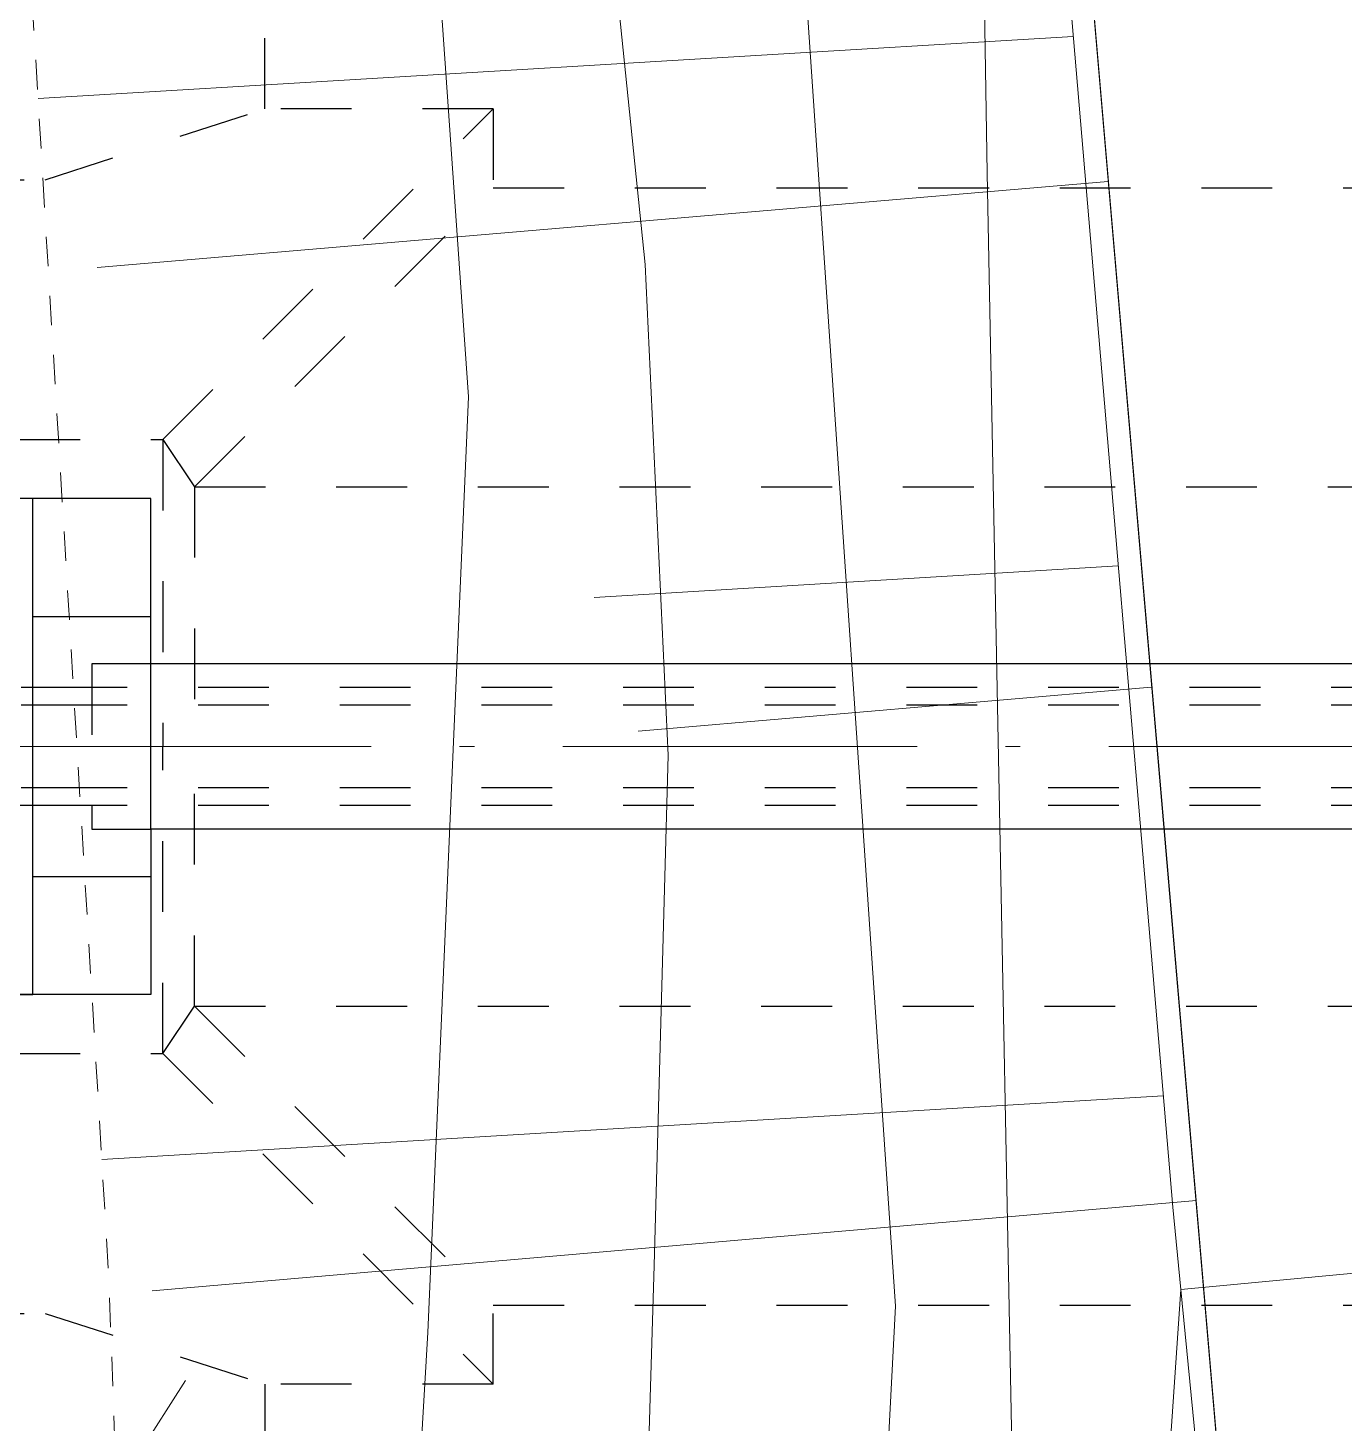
# Model space of a CAD drawing. Header units: millimetres. Extents: x -2078669 to -1085629, y -5987148 to 310365.
# Drawn here: x -1722357 to -1711206, y -3438682 to -3426867 of the extents above; entities that cross this region are included whole.
import ezdxf

# ---------------------------------------------------------------- set-up
doc = ezdxf.new("R2010")
doc.units = ezdxf.units.MM
doc.header["$LTSCALE"] = 500
for name, pattern in [('561019', [1, 0.5, -0.5]), ('57103', [5.5, 5, -0.5]), ('SXF_一点短鎖線', [9.25, 6, -1.5, 0.25, -1.5]), ('SXF_跳び破線', [12, 6, -6])]:
    doc.linetypes.add(name, pattern=pattern)
for name, color, linetype, lineweight in [('D-BGD', 7, 'Continuous', 13), ('D-BMK', 2, 'SXF_一点短鎖線', 13), ('D-BYP-STR2', 6, 'Continuous', 25), ('D-BYP-STRA', 1, 'Continuous', 25)]:
    doc.layers.add(name, color=color, linetype=linetype, lineweight=lineweight)

# ---------------------------------------------------------------- blocks, each defined once
blk = doc.blocks.new('河川平面')
at = {"layer": 'D-BGD', "linetype": 'Continuous'}
for p, q in [((1597465, -2777439), (1588695, -2777966)), ((1597760, -2778667), (1589197, -2779397)), ((1597846, -2781924), (1593406, -2782191)), ((1598125, -2782949), (1593780, -2783323)), ((1598228, -2786410), (1589235, -2786951)), ((1598508, -2787298), (1589661, -2788061))]:
    blk.add_line(p, q, dxfattribs=at)
at = {"layer": 'D-BGD', "linetype": 'Continuous', "flags": 128}
for points, elevation in [([(1590808, -2808776), (1591696, -2793578), (1591996, -2788414), (1592342, -2780492), (1591147, -2763427), (1590833, -2752355)], 363000), ([(1592920, -2817369), (1593566, -2799486), (1593914, -2787848), (1594033, -2783526), (1593837, -2779371), (1592635, -2767650), (1592323, -2752005), (1592214, -2744615), (1592355, -2741337), (1592065, -2738931), (1591868, -2736368), (1591191, -2733054), (1590470, -2730378), (1590110, -2728111), (1592654, -2726520), (1596089, -2731932), (1596515, -2732747), (1596855, -2733003), (1597195, -2732985), (1597380, -2732344), (1597515, -2716139), (1597024, -2705574), (1596761, -2682544)], 364000), ([(1597978, -2680858), (1598376, -2683702), (1598671, -2698444), (1599114, -2717044), (1598931, -2737455), (1597776, -2741725), (1594389, -2742024), (1594210, -2756839), (1594357, -2764363), (1595098, -2775535), (1595958, -2788193), (1595288, -2801281), (1595145, -2805403)], 365000), ([(1601205, -2738696), (1600819, -2752402), (1600282, -2762864), (1599943, -2767240), (1596557, -2767553), (1596737, -2778596), (1597033, -2793887), (1596801, -2798268), (1596698, -2801298), (1596605, -2804750), (1596599, -2811008), (1596447, -2814317), (1596478, -2820692), (1596952, -2823497), (1597518, -2825046), (1598028, -2825906), (1598453, -2827121), (1601191, -2828349), (1601198, -2836316)], 366000), ([(1603298, -2835363), (1603152, -2823926), (1600406, -2822719), (1598998, -2816058), (1598329, -2809840), (1598049, -2792840), (1598377, -2788050), (1601762, -2787733), (1602661, -2771476), (1603042, -2760850), (1603554, -2748138), (1603478, -2740041)], 367000)]:
    blk.add_lwpolyline(points, dxfattribs=dict(at, elevation=elevation))
at = {"layer": 'D-BGD', "linetype": '561019', "flags": 128}
blk.add_lwpolyline([(1594315, -2833105), (1593657, -2833087), (1593245, -2833076), (1591237, -2816520), (1590511, -2811759), (1590076, -2808915), (1589638, -2797190), (1589292, -2787903), (1587476, -2757692), (1587519, -2740005), (1586896, -2733447), (1584831, -2727803), (1583142, -2724109), (1580537, -2721142), (1580880, -2720687), (1582125, -2719028), (1582140, -2719008)], dxfattribs=at)
at = {"layer": 'D-BGD', "linetype": 'Continuous', "flags": 128}
for points in [[(1582140, -2719008), (1585199, -2721557), (1587710, -2724583), (1590099, -2728093), (1590110, -2728111), (1591962, -2731343), (1592824, -2733665), (1593520, -2735998), (1593986, -2737930), (1594098, -2739006), (1594389, -2742024), (1594482, -2742989), (1595401, -2755251), (1596341, -2765209), (1596557, -2767553), (1597441, -2777158), (1598308, -2787353), (1598377, -2788050), (1598643, -2790764), (1599233, -2797877), (1599793, -2803334), (1600051, -2807845)], [(1598643, -2790764), (1598377, -2788050), (1598308, -2787353), (1597441, -2777158), (1596557, -2767553), (1596341, -2765209), (1595401, -2755251), (1594482, -2742989), (1594389, -2742024), (1594098, -2739006)]]:
    blk.add_lwpolyline(points, dxfattribs=at)
at = {"layer": 'D-BGD', "linetype": 'Continuous', "extrusion": (0.995578, 0.086824, 0.035859), "elevation": 1362595}
blk.add_lwpolyline([(-2929396, 318894), (-2912663, 318294), (-2896354, 317784)], dxfattribs=at)
at = {"layer": 'D-BGD', "linetype": '57103', "elevation": 362500, "flags": 128}
blk.add_lwpolyline([(1477172, -2870692), (1480389, -2867967), (1484971, -2865393), (1488582, -2864193), (1490390, -2862448), (1490901, -2861451), (1491577, -2859965), (1492253, -2857970), (1492523, -2854950), (1492706, -2848007), (1492343, -2845971), (1491818, -2844356), (1491196, -2841336), (1490209, -2837875), (1487912, -2834245), (1484986, -2828256), (1481365, -2824222), (1477611, -2819585), (1476055, -2817947), (1475124, -2816767), (1474521, -2815562), (1474237, -2813430), (1474818, -2811802), (1475257, -2810826), (1476458, -2809344), (1478073, -2808418), (1482363, -2806108), (1485565, -2802358), (1489241, -2799156), (1490166, -2797637), (1493717, -2792408), (1495727, -2790693), (1496990, -2790207), (1498678, -2790410), (1515296, -2793779), (1523090, -2795880), (1526242, -2797376), (1532639, -2801346), (1534483, -2801833), (1535345, -2801857), (1536115, -2801690), (1536414, -2801377), (1536811, -2800496), (1536775, -2798251), (1531411, -2785253), (1530397, -2780634), (1531536, -2779067), (1532905, -2778516), (1534675, -2777962), (1556794, -2782089), (1584092, -2789157), (1586463, -2789792), (1587876, -2790125), (1589173, -2790027), (1589943, -2788823)], dxfattribs=at)
at = {"layer": 'D-BGD', "linetype": 'Continuous'}
blk.add_polyline3d([(1585914, -2722964, 364040), (1587847, -2725240, 364500), (1589298, -2727170, 364240), (1590897, -2729946, 364190), (1592006, -2732452, 364680), (1593056, -2735120, 364910), (1593563, -2737027, 364940), (1596852, -2768087, 366440), (1598250, -2784336, 366950), (1599683, -2801007, 367550), (1600652, -2813768, 368170)], dxfattribs=at)

msp = doc.modelspace()

# ---------------------------------------------------------------- linework, layer by layer
at = {"layer": 'D-BMK', "linetype": 'SXF_一点短鎖線'}
msp.add_line((-1622324.6, -3432952.7), (-1736237.2, -3432952.7), dxfattribs=at)
at = {"layer": 'D-BYP-STR2'}
for p, q in [((-1721314.5, -3430852.7), (-1723214.5, -3430852.7)), ((-1722314.5, -3435052.7), (-1722314.5, -3430852.7)), ((-1721314.5, -3432952.7), (-1721314.5, -3430852.7)), ((-1722314.5, -3431852.7), (-1721314.5, -3431852.7)), ((-1721314.5, -3432252.7), (-1721814.5, -3432252.7)), ((-1699214.8, -3432252.7), (-1721314.5, -3432252.7)), ((-1721314.5, -3433652.7), (-1721314.5, -3432952.7)), ((-1721814.5, -3433452.7), (-1722714.5, -3433452.7)), ((-1721814.5, -3433652.7), (-1721314.5, -3433652.7)), ((-1699214.8, -3433652.7), (-1721314.5, -3433652.7)), ((-1721314.5, -3433652.7), (-1721314.5, -3435052.7)), ((-1722314.5, -3434052.7), (-1721314.5, -3434052.7)), ((-1721314.5, -3435052.7), (-1723214.5, -3435052.7)), ((-1722714.5, -3435052.7), (-1722314.5, -3435052.7))]:
    msp.add_line(p, q, dxfattribs=at)
at = {"layer": 'D-BYP-STR2', "linetype": 'SXF_跳び破線', "ltscale": 0.2}
for p, q in [((-1721814.5, -3432252.7), (-1721814.5, -3433652.7)), ((-1721814.5, -3432452.7), (-1722714.5, -3432452.7)), ((-1698714.8, -3432452.7), (-1721814.5, -3432452.7)), ((-1721814.5, -3433302.7), (-1722714.5, -3433302.7)), ((-1698714.8, -3433302.7), (-1721814.5, -3433302.7))]:
    msp.add_line(p, q, dxfattribs=at)
for points in [[(-1694114.5, -3432602.7), (-1698714.8, -3432602.7), (-1721814.5, -3432602.7), (-1722714.5, -3432602.7)], [(-1694114.5, -3433452.7), (-1698714.8, -3433452.7), (-1721814.5, -3433452.7)]]:
    msp.add_lwpolyline(points, dxfattribs=at)
at = {"layer": 'D-BYP-STRA', "linetype": 'SXF_跳び破線', "ltscale": 0.2}
for p, q in [((-1720350.4, -3427552.7), (-1720350.4, -3424352.7)), ((-1722209.6, -3428152.7), (-1720350.4, -3427552.7)), ((-1721214.5, -3430352.7), (-1718414.5, -3427552.7)), ((-1718414.5, -3427552.7), (-1720350.4, -3427552.7)), ((-1718414.5, -3427552.7), (-1718414.5, -3428222.7)), ((-1722988, -3428152.7), (-1722209.6, -3428152.7)), ((-1720944.5, -3430752.7), (-1718414.5, -3428222.7)), ((-1718414.5, -3428222.7), (-1702814.8, -3428222.7)), ((-1723714.5, -3430352.7), (-1721214.5, -3430352.7)), ((-1721214.5, -3430352.7), (-1721214.5, -3432952.7)), ((-1721214.5, -3430352.7), (-1720944.5, -3430752.7)), ((-1720944.5, -3430752.7), (-1720944.5, -3432952.7)), ((-1720944.5, -3430752.7), (-1700284.8, -3430752.7)), ((-1721214.5, -3435552.7), (-1721214.5, -3432952.7)), ((-1720944.5, -3435152.7), (-1720944.5, -3432952.7)), ((-1721214.5, -3435552.7), (-1720944.5, -3435152.7)), ((-1720944.5, -3435152.7), (-1700284.8, -3435152.7)), ((-1720944.5, -3435152.7), (-1718414.5, -3437682.7)), ((-1723714.5, -3435552.7), (-1721214.5, -3435552.7)), ((-1721214.5, -3435552.7), (-1718414.5, -3438352.7)), ((-1718414.5, -3438352.7), (-1718414.5, -3437682.7)), ((-1718414.5, -3437682.7), (-1702814.8, -3437682.7)), ((-1722988, -3437752.7), (-1722209.6, -3437752.7)), ((-1722209.6, -3437752.7), (-1720350.4, -3438352.7)), ((-1720350.4, -3438352.7), (-1720350.4, -3444552.7)), ((-1718414.5, -3438352.7), (-1720350.4, -3438352.7))]:
    msp.add_line(p, q, dxfattribs=at)

# ---------------------------------------------------------------- block references
at = {"layer": 'D-BGD'}
msp.add_blockref('河川平面', (-3310965.8, -649499.8), dxfattribs=at)

doc.saveas('drawing.dxf')
